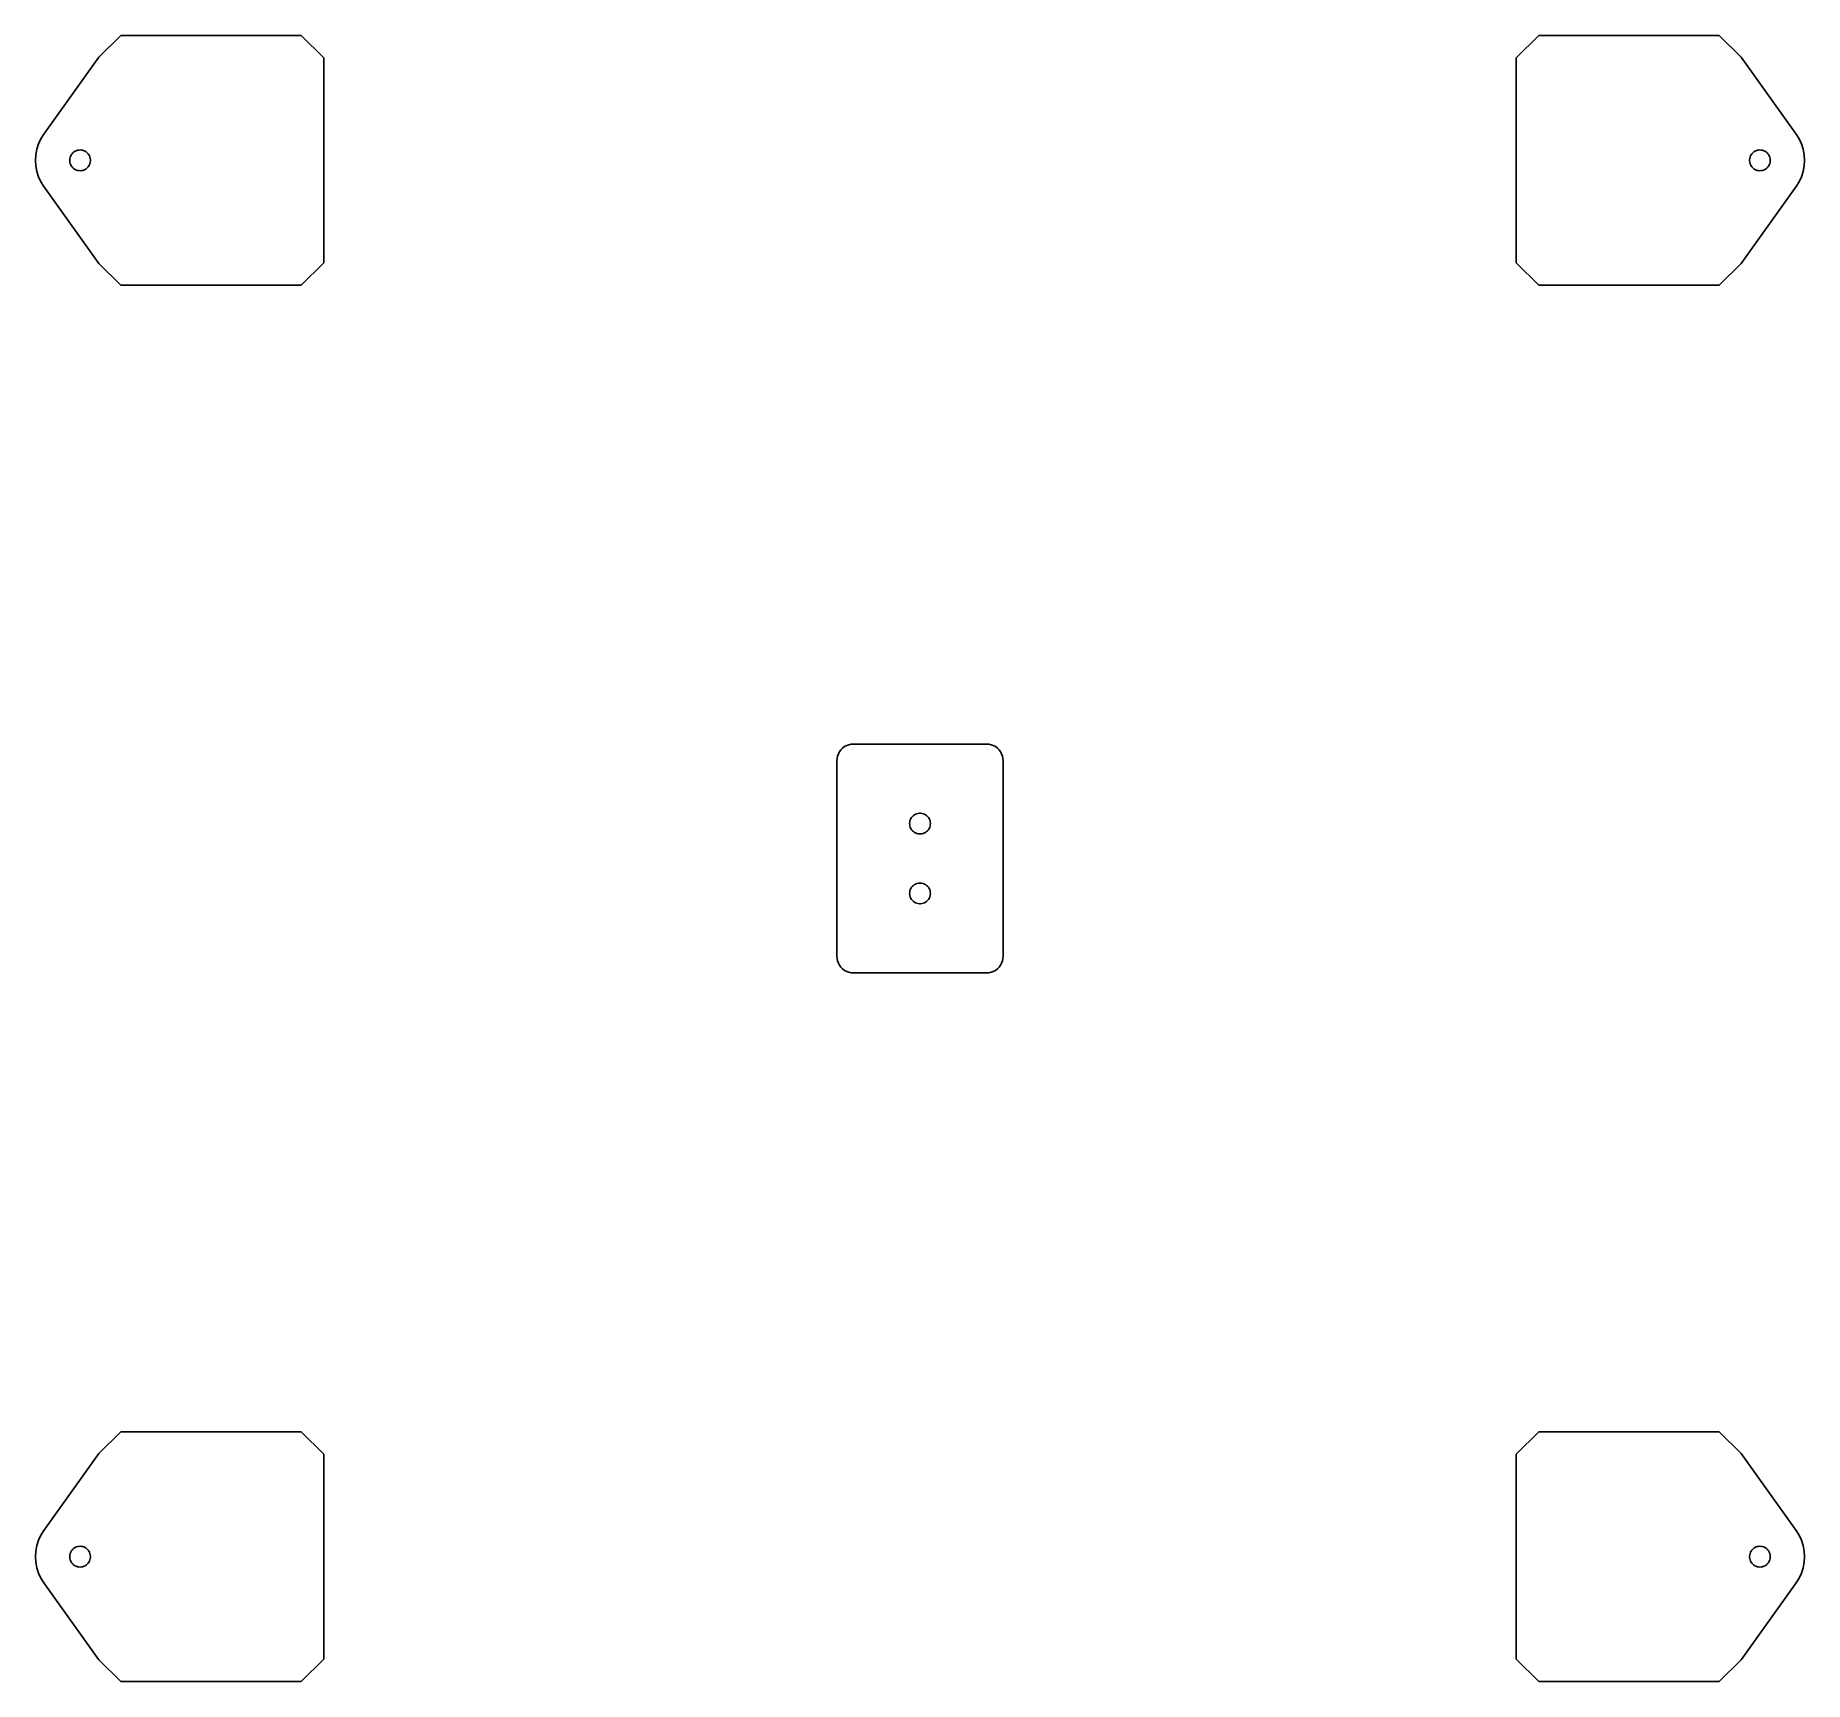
# Model space of a CAD drawing. Header units: metres. Extents: x -127 to 127, y -118 to 118.
import ezdxf

# ---------------------------------------------------------------- set-up
doc = ezdxf.new("R2010")
doc.units = ezdxf.units.M

msp = doc.modelspace()

# ---------------------------------------------------------------- linework, layer by layer
for p, q in [((-114.416, 117.9), (-117.556, 114.76)), ((-88.5843, 117.9), (-114.416, 117.9)), ((-85.35, 114.666), (-88.5843, 117.9)), ((88.5843, 117.9), (85.35, 114.666)), ((114.416, 117.9), (88.5843, 117.9)), ((117.556, 114.76), (114.416, 117.9)), ((-117.556, 114.76), (-125.436, 103.75)), ((-85.35, 85.3343), (-85.35, 114.666)), ((85.35, 114.666), (85.35, 85.3343)), ((125.436, 103.75), (117.556, 114.76)), ((-126.45, 101.592), (-126.6, 100.802)), ((-126.201, 102.356), (-126.45, 101.592)), ((-125.859, 103.084), (-126.201, 102.356)), ((-125.436, 103.75), (-125.859, 103.084)), ((-120.967, 101.305), (-120.798, 101.385)), ((-120.798, 101.385), (-120.62, 101.442)), ((-120.62, 101.442), (-120.437, 101.477)), ((-120.437, 101.477), (-120.25, 101.489)), ((-120.25, 101.489), (-120.063, 101.477)), ((-120.063, 101.477), (-119.88, 101.442)), ((-119.88, 101.442), (-119.702, 101.385)), ((-119.702, 101.385), (-119.533, 101.305)), ((119.533, 101.305), (119.702, 101.385)), ((119.702, 101.385), (119.88, 101.442)), ((119.88, 101.442), (120.063, 101.477)), ((120.063, 101.477), (120.25, 101.489)), ((120.25, 101.489), (120.437, 101.477)), ((120.437, 101.477), (120.62, 101.442)), ((120.62, 101.442), (120.798, 101.385)), ((120.798, 101.385), (120.967, 101.305)), ((125.859, 103.084), (125.436, 103.75)), ((126.201, 102.356), (125.859, 103.084)), ((126.45, 101.592), (126.201, 102.356)), ((126.6, 100.802), (126.45, 101.592)), ((-126.6, 100.802), (-126.651, 100)), ((-126.651, 100), (-126.6, 99.1978)), ((-126.6, 99.1978), (-126.45, 98.4082)), ((-121.736, 100.093), (-121.713, 100.279)), ((-121.736, 99.9066), (-121.736, 100.093)), ((-121.713, 99.721), (-121.736, 99.9066)), ((-121.713, 100.279), (-121.666, 100.46)), ((-121.666, 99.5398), (-121.713, 99.721)), ((-121.666, 100.46), (-121.597, 100.634)), ((-121.597, 99.3658), (-121.666, 99.5398)), ((-121.597, 100.634), (-121.507, 100.798)), ((-121.507, 99.2021), (-121.597, 99.3658)), ((-121.507, 100.798), (-121.397, 100.949)), ((-121.397, 99.0507), (-121.507, 99.2021)), ((-121.397, 100.949), (-121.269, 101.086)), ((-121.269, 98.9144), (-121.397, 99.0507)), ((-121.269, 101.086), (-121.125, 101.205)), ((-121.125, 98.7952), (-121.269, 98.9144)), ((-121.125, 101.205), (-120.967, 101.305)), ((-120.967, 98.695), (-121.125, 98.7952)), ((-119.533, 101.305), (-119.375, 101.205)), ((-119.375, 98.7952), (-119.533, 98.695)), ((-119.375, 101.205), (-119.231, 101.086)), ((-119.231, 98.9144), (-119.375, 98.7952)), ((-119.231, 101.086), (-119.103, 100.949)), ((-119.103, 99.0507), (-119.231, 98.9144)), ((-119.103, 100.949), (-118.993, 100.798)), ((-118.993, 99.2021), (-119.103, 99.0507)), ((-118.993, 100.798), (-118.903, 100.634)), ((-118.903, 99.3659), (-118.993, 99.2021)), ((-118.903, 100.634), (-118.834, 100.46)), ((-118.834, 99.5398), (-118.903, 99.3659)), ((-118.834, 100.46), (-118.787, 100.279)), ((-118.787, 99.721), (-118.834, 99.5398)), ((-118.787, 100.279), (-118.764, 100.093)), ((-118.764, 99.9066), (-118.787, 99.721)), ((-118.764, 100.093), (-118.764, 99.9066)), ((118.764, 100.093), (118.787, 100.279)), ((118.764, 99.9066), (118.764, 100.093)), ((118.787, 99.721), (118.764, 99.9066)), ((118.787, 100.279), (118.834, 100.46)), ((118.834, 99.5398), (118.787, 99.721)), ((118.834, 100.46), (118.903, 100.634)), ((118.903, 99.3659), (118.834, 99.5398)), ((118.903, 100.634), (118.993, 100.798)), ((118.993, 99.2021), (118.903, 99.3659)), ((118.993, 100.798), (119.103, 100.949)), ((119.103, 99.0507), (118.993, 99.2021)), ((119.103, 100.949), (119.231, 101.086)), ((119.231, 98.9144), (119.103, 99.0507)), ((119.231, 101.086), (119.375, 101.205)), ((119.375, 98.7952), (119.231, 98.9144)), ((119.375, 101.205), (119.533, 101.305)), ((119.533, 98.695), (119.375, 98.7952)), ((120.967, 101.305), (121.125, 101.205)), ((121.125, 98.7952), (120.967, 98.695)), ((121.125, 101.205), (121.269, 101.086)), ((121.269, 98.9144), (121.125, 98.7952)), ((121.269, 101.086), (121.397, 100.949)), ((121.397, 99.0507), (121.269, 98.9144)), ((121.397, 100.949), (121.507, 100.798)), ((121.507, 99.2021), (121.397, 99.0507)), ((121.507, 100.798), (121.597, 100.634)), ((121.597, 99.3658), (121.507, 99.2021)), ((121.597, 100.634), (121.666, 100.46)), ((121.666, 99.5398), (121.597, 99.3658)), ((121.666, 100.46), (121.713, 100.279)), ((121.713, 99.721), (121.666, 99.5398)), ((121.713, 100.279), (121.736, 100.093)), ((121.736, 99.9066), (121.713, 99.721)), ((121.736, 100.093), (121.736, 99.9066)), ((126.45, 98.4082), (126.6, 99.1978)), ((126.651, 100), (126.6, 100.802)), ((126.6, 99.1978), (126.651, 100)), ((-126.45, 98.4082), (-126.201, 97.6437)), ((-126.201, 97.6437), (-125.859, 96.9164)), ((-125.859, 96.9164), (-125.436, 96.2495)), ((-120.798, 98.6153), (-120.967, 98.695)), ((-120.62, 98.5576), (-120.798, 98.6153)), ((-120.437, 98.5225), (-120.62, 98.5576)), ((-120.25, 98.5108), (-120.437, 98.5225)), ((-120.063, 98.5225), (-120.25, 98.5108)), ((-119.88, 98.5576), (-120.063, 98.5225)), ((-119.702, 98.6153), (-119.88, 98.5576)), ((-119.533, 98.695), (-119.702, 98.6153)), ((119.702, 98.6153), (119.533, 98.695)), ((119.88, 98.5576), (119.702, 98.6153)), ((120.063, 98.5225), (119.88, 98.5576)), ((120.25, 98.5108), (120.063, 98.5225)), ((120.437, 98.5225), (120.25, 98.5108)), ((120.62, 98.5576), (120.437, 98.5225)), ((120.798, 98.6153), (120.62, 98.5576)), ((120.967, 98.695), (120.798, 98.6153)), ((125.436, 96.2495), (125.859, 96.9164)), ((125.859, 96.9164), (126.201, 97.6437)), ((126.201, 97.6437), (126.45, 98.4082)), ((-125.436, 96.2495), (-117.556, 85.2404)), ((117.556, 85.2404), (125.436, 96.2495)), ((-117.556, 85.2404), (-114.416, 82.1)), ((-88.5843, 82.1), (-85.35, 85.3343)), ((85.35, 85.3343), (88.5843, 82.1)), ((114.416, 82.1), (117.556, 85.2404)), ((-114.416, 82.1), (-88.5843, 82.1)), ((88.5843, 82.1), (114.416, 82.1)), ((-11.5199, 15.2981), (-11.684, 14.9974)), ((-11.3146, 15.5723), (-11.5199, 15.2981)), ((-11.0723, 15.8146), (-11.3146, 15.5723)), ((-10.7981, 16.0199), (-11.0723, 15.8146)), ((-10.4974, 16.184), (-10.7981, 16.0199)), ((-10.1764, 16.3038), (-10.4974, 16.184)), ((-9.84171, 16.3766), (-10.1764, 16.3038)), ((-9.5143, 16.4), (-9.84171, 16.3766)), ((9.5143, 16.4), (-9.5143, 16.4)), ((9.84171, 16.3766), (9.5143, 16.4)), ((10.1764, 16.3038), (9.84171, 16.3766)), ((10.4974, 16.184), (10.1764, 16.3038)), ((10.7981, 16.0199), (10.4974, 16.184)), ((11.0723, 15.8146), (10.7981, 16.0199)), ((11.3146, 15.5723), (11.0723, 15.8146)), ((11.5199, 15.2981), (11.3146, 15.5723)), ((11.684, 14.9974), (11.5199, 15.2981)), ((-11.8766, 14.3417), (-11.9, 14.0143)), ((-11.9, 14.0143), (-11.9, -14.0143)), ((-11.8038, 14.6764), (-11.8766, 14.3417)), ((-11.684, 14.9974), (-11.8038, 14.6764)), ((11.8038, 14.6764), (11.684, 14.9974)), ((11.8766, 14.3417), (11.8038, 14.6764)), ((11.9, 14.0143), (11.8766, 14.3417)), ((11.9, -14.0143), (11.9, 14.0143)), ((-1.4892, 4.99998), (-1.47745, 5.18668)), ((-1.47745, 5.18668), (-1.4424, 5.37038)), ((-1.4424, 5.37038), (-1.38463, 5.5482)), ((-1.38463, 5.5482), (-1.30501, 5.71742)), ((-1.30501, 5.71742), (-1.20479, 5.87532)), ((-1.20479, 5.87532), (-1.08562, 6.01939)), ((-1.08562, 6.01939), (-0.94928, 6.14742)), ((-0.94928, 6.14742), (-0.797913, 6.25739)), ((-0.797913, 6.25739), (-0.634094, 6.34746)), ((-0.634094, 6.34746), (-0.460175, 6.41631)), ((-0.460175, 6.41631), (-0.279022, 6.46283)), ((-0.279022, 6.46283), (-0.09343, 6.48627)), ((-0.09343, 6.48627), (0.09343, 6.48627)), ((0.09343, 6.48627), (0.279022, 6.46283)), ((0.279022, 6.46283), (0.460175, 6.41631)), ((0.460175, 6.41631), (0.634094, 6.34746)), ((0.634094, 6.34746), (0.797913, 6.25739)), ((0.797913, 6.25739), (0.94928, 6.14742)), ((0.94928, 6.14742), (1.08562, 6.01939)), ((1.08562, 6.01939), (1.20479, 5.87532)), ((1.20479, 5.87532), (1.30501, 5.71742)), ((1.30501, 5.71742), (1.38463, 5.5482)), ((1.38463, 5.5482), (1.4424, 5.37038)), ((1.4424, 5.37038), (1.47745, 5.18668)), ((1.47745, 5.18668), (1.48921, 5.00005)), ((-1.47745, 4.81331), (-1.4892, 4.99998)), ((-1.4424, 4.62961), (-1.47745, 4.81331)), ((-1.38464, 4.45181), (-1.4424, 4.62961)), ((-1.30498, 4.28252), (-1.38464, 4.45181)), ((-1.20479, 4.12466), (-1.30498, 4.28252)), ((-1.08562, 3.98059), (-1.20479, 4.12466)), ((-0.949249, 3.85254), (-1.08562, 3.98059)), ((-0.797882, 3.74257), (-0.949249, 3.85254)), ((-0.634155, 3.65256), (-0.797882, 3.74257)), ((-0.460175, 3.58368), (-0.634155, 3.65256)), ((-0.279022, 3.53716), (-0.460175, 3.58368)), ((-0.09343, 3.51372), (-0.279022, 3.53716)), ((0.09343, 3.51372), (-0.09343, 3.51372)), ((0.279022, 3.53716), (0.09343, 3.51372)), ((0.460175, 3.58368), (0.279022, 3.53716)), ((0.634155, 3.65256), (0.460175, 3.58368)), ((0.797882, 3.74257), (0.634155, 3.65256)), ((0.949249, 3.85254), (0.797882, 3.74257)), ((1.08562, 3.98059), (0.949249, 3.85254)), ((1.20479, 4.12466), (1.08562, 3.98059)), ((1.30498, 4.28252), (1.20479, 4.12466)), ((1.38464, 4.45181), (1.30498, 4.28252)), ((1.4424, 4.62961), (1.38464, 4.45181)), ((1.47745, 4.81331), (1.4424, 4.62961)), ((1.48921, 5.00005), (1.47745, 4.81331)), ((-1.4892, -5), (-1.47745, -4.81331)), ((-1.47745, -5.18668), (-1.4892, -5)), ((-1.47745, -4.81331), (-1.4424, -4.62961)), ((-1.4424, -4.62961), (-1.38463, -4.45178)), ((-1.38463, -4.45178), (-1.30501, -4.28256)), ((-1.30501, -4.28256), (-1.20479, -4.12466)), ((-1.20479, -4.12466), (-1.08562, -3.98059)), ((-1.08562, -3.98059), (-0.94928, -3.85257)), ((-0.94928, -3.85257), (-0.797913, -3.7426)), ((-0.797913, -3.7426), (-0.634094, -3.65253)), ((-0.634094, -3.65253), (-0.460175, -3.58368)), ((-0.460175, -3.58368), (-0.279022, -3.53716)), ((-0.279022, -3.53716), (-0.09343, -3.51372)), ((-0.09343, -3.51372), (0.09343, -3.51372)), ((0.09343, -3.51372), (0.279022, -3.53716)), ((0.279022, -3.53716), (0.460175, -3.58368)), ((0.460175, -3.58368), (0.634094, -3.65253)), ((0.634094, -3.65253), (0.797913, -3.7426)), ((0.797913, -3.7426), (0.94928, -3.85257)), ((0.94928, -3.85257), (1.08562, -3.98059)), ((1.08562, -3.98059), (1.20479, -4.12466)), ((1.20479, -4.12466), (1.30501, -4.28256)), ((1.30501, -4.28256), (1.38463, -4.45178)), ((1.38463, -4.45178), (1.4424, -4.62961)), ((1.4424, -4.62961), (1.47745, -4.81331)), ((1.47745, -4.81331), (1.48921, -4.99994)), ((1.48921, -4.99994), (1.47745, -5.18668)), ((-1.4424, -5.37038), (-1.47745, -5.18668)), ((-1.38464, -5.54817), (-1.4424, -5.37038)), ((-1.30498, -5.71747), (-1.38464, -5.54817)), ((-1.20479, -5.87532), (-1.30498, -5.71747)), ((-1.08562, -6.01939), (-1.20479, -5.87532)), ((-0.949249, -6.14745), (-1.08562, -6.01939)), ((-0.797882, -6.25742), (-0.949249, -6.14745)), ((-0.634155, -6.34743), (-0.797882, -6.25742)), ((-0.460175, -6.41631), (-0.634155, -6.34743)), ((-0.279022, -6.46283), (-0.460175, -6.41631)), ((-0.09343, -6.48627), (-0.279022, -6.46283)), ((0.09343, -6.48627), (-0.09343, -6.48627)), ((0.279022, -6.46283), (0.09343, -6.48627)), ((0.460175, -6.41631), (0.279022, -6.46283)), ((0.634155, -6.34743), (0.460175, -6.41631)), ((0.797882, -6.25742), (0.634155, -6.34743)), ((0.949249, -6.14745), (0.797882, -6.25742)), ((1.08562, -6.01939), (0.949249, -6.14745)), ((1.20479, -5.87532), (1.08562, -6.01939)), ((1.30498, -5.71747), (1.20479, -5.87532)), ((1.38464, -5.54817), (1.30498, -5.71747)), ((1.4424, -5.37038), (1.38464, -5.54817)), ((1.47745, -5.18668), (1.4424, -5.37038)), ((-11.9, -14.0143), (-11.8766, -14.3417)), ((-11.8766, -14.3417), (-11.8038, -14.6764)), ((-11.8038, -14.6764), (-11.684, -14.9974)), ((-11.684, -14.9974), (-11.5199, -15.2981)), ((11.5199, -15.2981), (11.684, -14.9974)), ((11.684, -14.9974), (11.8038, -14.6764)), ((11.8038, -14.6764), (11.8766, -14.3417)), ((11.8766, -14.3417), (11.9, -14.0143)), ((-11.5199, -15.2981), (-11.3146, -15.5723)), ((-11.3146, -15.5723), (-11.0723, -15.8146)), ((-11.0723, -15.8146), (-10.7981, -16.0199)), ((-10.7981, -16.0199), (-10.4974, -16.184)), ((-10.4974, -16.184), (-10.1764, -16.3038)), ((-10.1764, -16.3038), (-9.84171, -16.3766)), ((-9.84171, -16.3766), (-9.5143, -16.4)), ((-9.5143, -16.4), (9.5143, -16.4)), ((9.5143, -16.4), (9.84171, -16.3766)), ((9.84171, -16.3766), (10.1764, -16.3038)), ((10.1764, -16.3038), (10.4974, -16.184)), ((10.4974, -16.184), (10.7981, -16.0199)), ((10.7981, -16.0199), (11.0723, -15.8146)), ((11.0723, -15.8146), (11.3146, -15.5723)), ((11.3146, -15.5723), (11.5199, -15.2981)), ((-114.416, -82.1), (-117.556, -85.2404)), ((-88.5843, -82.1), (-114.416, -82.1)), ((-85.35, -85.3343), (-88.5843, -82.1)), ((88.5843, -82.1), (85.35, -85.3343)), ((114.416, -82.1), (88.5843, -82.1)), ((117.556, -85.2404), (114.416, -82.1)), ((-117.556, -85.2404), (-125.436, -96.2495)), ((-85.35, -114.666), (-85.35, -85.3343)), ((85.35, -85.3343), (85.35, -114.666)), ((125.436, -96.2495), (117.556, -85.2404)), ((-125.436, -96.2495), (-125.859, -96.9164)), ((125.859, -96.9164), (125.436, -96.2495)), ((-126.45, -98.4082), (-126.6, -99.1978)), ((-126.201, -97.6437), (-126.45, -98.4082)), ((-125.859, -96.9164), (-126.201, -97.6437)), ((-121.125, -98.7952), (-120.967, -98.695)), ((-120.967, -98.695), (-120.798, -98.6154)), ((-120.798, -98.6154), (-120.62, -98.5576)), ((-120.62, -98.5576), (-120.437, -98.5225)), ((-120.437, -98.5225), (-120.25, -98.5108)), ((-120.25, -98.5108), (-120.063, -98.5225)), ((-120.063, -98.5225), (-119.88, -98.5576)), ((-119.88, -98.5576), (-119.702, -98.6154)), ((-119.702, -98.6154), (-119.533, -98.695)), ((-119.533, -98.695), (-119.375, -98.7952)), ((119.375, -98.7952), (119.533, -98.695)), ((119.533, -98.695), (119.702, -98.6154)), ((119.702, -98.6154), (119.88, -98.5576)), ((119.88, -98.5576), (120.063, -98.5225)), ((120.063, -98.5225), (120.25, -98.5108)), ((120.25, -98.5108), (120.437, -98.5225)), ((120.437, -98.5225), (120.62, -98.5576)), ((120.62, -98.5576), (120.798, -98.6154)), ((120.798, -98.6154), (120.967, -98.695)), ((120.967, -98.695), (121.125, -98.7952)), ((126.201, -97.6437), (125.859, -96.9164)), ((126.45, -98.4082), (126.201, -97.6437)), ((126.6, -99.1978), (126.45, -98.4082)), ((-126.6, -99.1978), (-126.651, -100)), ((-126.651, -100), (-126.6, -100.802)), ((-126.6, -100.802), (-126.45, -101.592)), ((-121.736, -99.9066), (-121.713, -99.721)), ((-121.736, -100.093), (-121.736, -99.9066)), ((-121.713, -100.279), (-121.736, -100.093)), ((-121.713, -99.721), (-121.666, -99.5398)), ((-121.666, -100.46), (-121.713, -100.279)), ((-121.666, -99.5398), (-121.597, -99.3658)), ((-121.597, -100.634), (-121.666, -100.46)), ((-121.597, -99.3658), (-121.507, -99.2021)), ((-121.507, -100.798), (-121.597, -100.634)), ((-121.507, -99.2021), (-121.397, -99.0507)), ((-121.397, -100.949), (-121.507, -100.798)), ((-121.397, -99.0507), (-121.269, -98.9144)), ((-121.269, -101.086), (-121.397, -100.949)), ((-121.269, -98.9144), (-121.125, -98.7952)), ((-121.125, -101.205), (-121.269, -101.086)), ((-120.967, -101.305), (-121.125, -101.205)), ((-120.798, -101.385), (-120.967, -101.305)), ((-119.533, -101.305), (-119.702, -101.385)), ((-119.375, -101.205), (-119.533, -101.305)), ((-119.375, -98.7952), (-119.231, -98.9144)), ((-119.231, -101.086), (-119.375, -101.205)), ((-119.231, -98.9144), (-119.103, -99.0507)), ((-119.103, -100.949), (-119.231, -101.086)), ((-119.103, -99.0507), (-118.993, -99.2021)), ((-118.993, -100.798), (-119.103, -100.949)), ((-118.993, -99.2021), (-118.903, -99.3659)), ((-118.903, -100.634), (-118.993, -100.798)), ((-118.903, -99.3659), (-118.834, -99.5398)), ((-118.834, -100.46), (-118.903, -100.634)), ((-118.834, -99.5398), (-118.787, -99.721)), ((-118.787, -100.279), (-118.834, -100.46)), ((-118.787, -99.721), (-118.764, -99.9066)), ((-118.764, -100.093), (-118.787, -100.279)), ((-118.764, -99.9066), (-118.764, -100.093)), ((118.764, -99.9066), (118.787, -99.721)), ((118.764, -100.093), (118.764, -99.9066)), ((118.787, -100.279), (118.764, -100.093)), ((118.787, -99.721), (118.834, -99.5398)), ((118.834, -100.46), (118.787, -100.279)), ((118.834, -99.5398), (118.903, -99.3659)), ((118.903, -100.634), (118.834, -100.46)), ((118.903, -99.3659), (118.993, -99.2021)), ((118.993, -100.798), (118.903, -100.634)), ((118.993, -99.2021), (119.103, -99.0507)), ((119.103, -100.949), (118.993, -100.798)), ((119.103, -99.0507), (119.231, -98.9144)), ((119.231, -101.086), (119.103, -100.949)), ((119.231, -98.9144), (119.375, -98.7952)), ((119.375, -101.205), (119.231, -101.086)), ((119.533, -101.305), (119.375, -101.205)), ((119.702, -101.385), (119.533, -101.305)), ((120.967, -101.305), (120.798, -101.385)), ((121.125, -101.205), (120.967, -101.305)), ((121.125, -98.7952), (121.269, -98.9144)), ((121.269, -101.086), (121.125, -101.205)), ((121.269, -98.9144), (121.397, -99.0507)), ((121.397, -100.949), (121.269, -101.086)), ((121.397, -99.0507), (121.507, -99.2021)), ((121.507, -100.798), (121.397, -100.949)), ((121.507, -99.2021), (121.597, -99.3658)), ((121.597, -100.634), (121.507, -100.798)), ((121.597, -99.3658), (121.666, -99.5398)), ((121.666, -100.46), (121.597, -100.634)), ((121.666, -99.5398), (121.713, -99.721)), ((121.713, -100.279), (121.666, -100.46)), ((121.713, -99.721), (121.736, -99.9066)), ((121.736, -100.093), (121.713, -100.279)), ((121.736, -99.9066), (121.736, -100.093)), ((126.45, -101.592), (126.6, -100.802)), ((126.651, -100), (126.6, -99.1978)), ((126.6, -100.802), (126.651, -100)), ((-126.45, -101.592), (-126.201, -102.356)), ((-126.201, -102.356), (-125.859, -103.084)), ((-125.859, -103.084), (-125.436, -103.75)), ((-125.436, -103.75), (-117.556, -114.76)), ((-120.62, -101.442), (-120.798, -101.385)), ((-120.437, -101.477), (-120.62, -101.442)), ((-120.25, -101.489), (-120.437, -101.477)), ((-120.063, -101.477), (-120.25, -101.489)), ((-119.88, -101.442), (-120.063, -101.477)), ((-119.702, -101.385), (-119.88, -101.442)), ((117.556, -114.76), (125.436, -103.75)), ((119.88, -101.442), (119.702, -101.385)), ((120.063, -101.477), (119.88, -101.442)), ((120.25, -101.489), (120.063, -101.477)), ((120.437, -101.477), (120.25, -101.489)), ((120.62, -101.442), (120.437, -101.477)), ((120.798, -101.385), (120.62, -101.442)), ((125.436, -103.75), (125.859, -103.084)), ((125.859, -103.084), (126.201, -102.356)), ((126.201, -102.356), (126.45, -101.592)), ((-117.556, -114.76), (-114.416, -117.9)), ((-88.5843, -117.9), (-85.35, -114.666)), ((85.35, -114.666), (88.5843, -117.9)), ((114.416, -117.9), (117.556, -114.76)), ((-114.416, -117.9), (-88.5843, -117.9)), ((88.5843, -117.9), (114.416, -117.9))]:
    msp.add_line(p, q)

doc.saveas('drawing.dxf')
